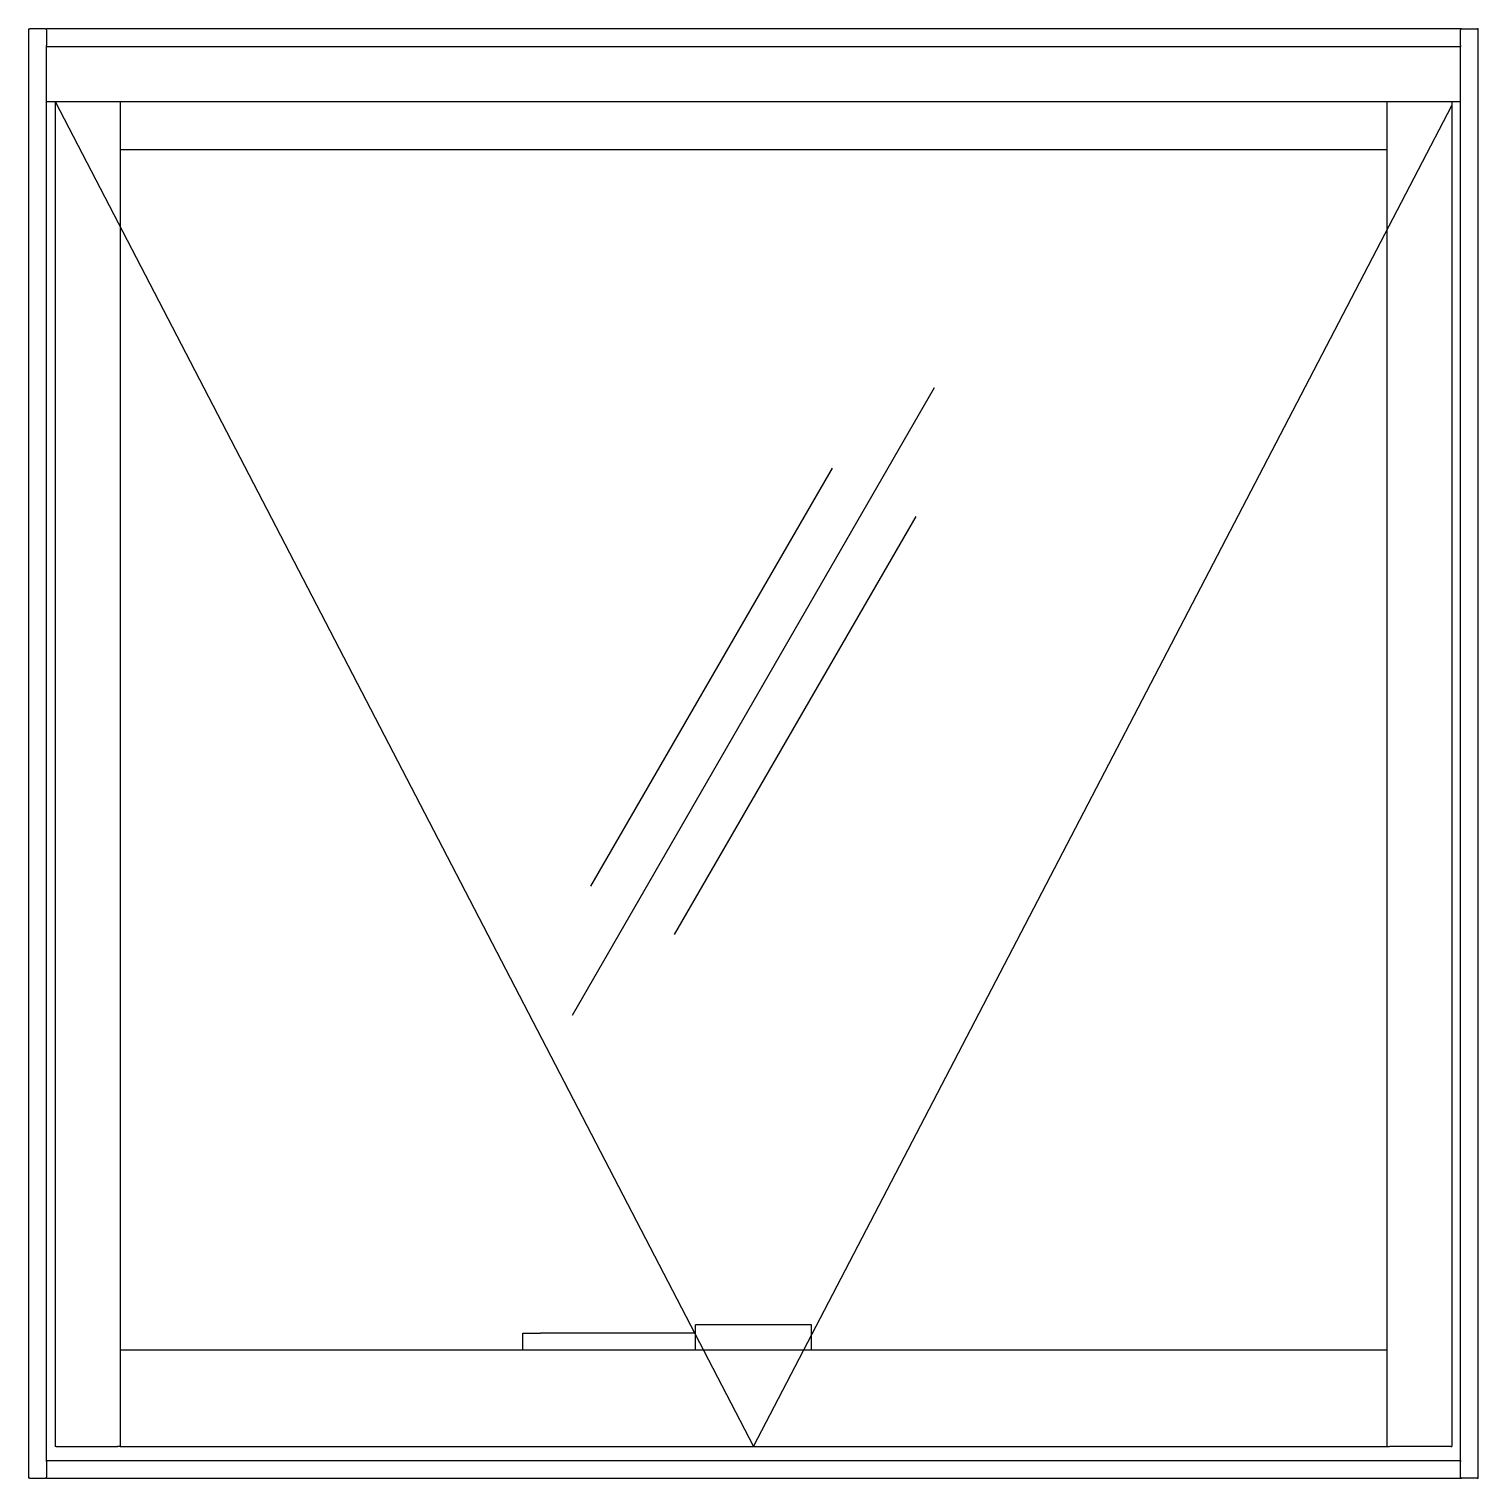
# Model space of a CAD drawing. Header units: millimetres. Extents: x 771.822 to 772.422, y 1139 to 1139.6.
import ezdxf

# ---------------------------------------------------------------- set-up
doc = ezdxf.new("R2010")
doc.units = ezdxf.units.MM
doc.header["$LTSCALE"] = 0.5
doc.layers.add('Gravia_Janelas', color=1, linetype='Continuous')

msp = doc.modelspace()

# ---------------------------------------------------------------- linework, layer by layer
at = {"layer": 'Gravia_Janelas'}
for p, q in [((771.82212, 1139.5996), (771.82252, 1139.5996)), ((771.82212, 1138.9996), (771.82212, 1139.5996)), ((771.82892, 1139.5996), (771.82252, 1139.5996)), ((771.82892, 1139.5996), (771.82932, 1139.5996)), ((771.82932, 1139.5992), (771.82932, 1139.5996)), ((772.41492, 1139.5996), (771.82932, 1139.5996)), ((771.82932, 1139.5992), (771.82932, 1139.5928)), ((772.41492, 1139.5996), (772.41492, 1139.5992)), ((772.41532, 1139.5996), (772.41492, 1139.5996)), ((772.41492, 1139.5928), (772.41492, 1139.5992)), ((772.41532, 1139.5996), (772.42172, 1139.5996)), ((772.42212, 1139.5996), (772.42172, 1139.5996)), ((772.42212, 1138.9996), (772.42212, 1139.5996)), ((771.82932, 1139.5924), (771.82932, 1139.5928)), ((771.82932, 1139.5924), (772.41492, 1139.5924)), ((771.82932, 1139.0068), (771.82932, 1139.5924)), ((772.41492, 1139.5928), (772.41492, 1139.5924)), ((772.41492, 1139.0068), (772.41492, 1139.5924)), ((771.82932, 1139.5696), (772.41492, 1139.5696)), ((771.83292, 1139.5696), (771.83292, 1139.0127)), ((771.85992, 1139.5696), (771.85992, 1139.5497)), ((772.38432, 1139.5696), (772.38432, 1139.5497)), ((772.41132, 1139.5696), (772.41132, 1139.0127)), ((771.85992, 1139.5497), (772.38432, 1139.5497)), ((771.85992, 1139.5497), (771.85992, 1139.0527)), ((772.38432, 1139.5497), (772.38432, 1139.0527)), ((772.04711, 1139.1913), (772.19712, 1139.45111)), ((772.05479, 1139.2446), (772.15479, 1139.4178)), ((772.08943, 1139.2246), (772.18943, 1139.3978)), ((772.02662, 1139.0596), (772.02781, 1139.0596)), ((772.02662, 1139.0527), (772.02662, 1139.0596)), ((772.02781, 1139.0596), (772.03398, 1139.0596)), ((772.02781, 1139.0596), (772.02781, 1139.0596)), ((772.03597, 1139.0596), (772.03398, 1139.0596)), ((772.04397, 1139.0596), (772.03597, 1139.0596)), ((772.09812, 1139.0596), (772.04397, 1139.0596)), ((772.14612, 1139.0631), (772.09812, 1139.0631)), ((772.09812, 1139.0606), (772.09812, 1139.0631)), ((772.09812, 1139.0527), (772.09812, 1139.0606)), ((772.14612, 1139.0606), (772.14612, 1139.0631)), ((772.14612, 1139.0527), (772.14612, 1139.0606)), ((771.85992, 1139.0527), (772.38432, 1139.0527)), ((771.85992, 1139.0527), (771.85992, 1139.0127)), ((772.38432, 1139.0527), (772.38432, 1139.0127)), ((771.83332, 1139.0127), (771.83292, 1139.0127)), ((771.83332, 1139.0127), (771.85872, 1139.0127)), ((771.85992, 1139.0127), (771.85872, 1139.0127)), ((771.85992, 1139.0127), (772.38432, 1139.0127)), ((772.38432, 1139.0127), (772.38552, 1139.0127)), ((772.41092, 1139.0127), (772.38552, 1139.0127)), ((772.41092, 1139.0127), (772.41132, 1139.0127)), ((771.82932, 1139.0064), (771.82932, 1139.0068)), ((771.82932, 1139.0068), (772.41492, 1139.0068)), ((771.82932, 1139.0064), (771.82932, 1139)), ((772.41492, 1139.0068), (772.41492, 1139.0064)), ((772.41492, 1139), (772.41492, 1139.0064)), ((771.82252, 1138.9996), (771.82212, 1138.9996)), ((771.82252, 1138.9996), (771.82892, 1138.9996)), ((771.82932, 1138.9996), (771.82892, 1138.9996)), ((771.82932, 1138.9996), (771.82932, 1139)), ((771.82932, 1138.9996), (772.41492, 1138.9996)), ((772.41492, 1139), (772.41492, 1138.9996)), ((772.41492, 1138.9996), (772.41532, 1138.9996)), ((772.42172, 1138.9996), (772.41532, 1138.9996)), ((772.42172, 1138.9996), (772.42212, 1138.9996))]:
    msp.add_line(p, q, dxfattribs=at)
at = {"layer": 'Gravia_Janelas', "ltscale": 10}
msp.add_lwpolyline([(771.83292, 1139.5696), (772.12212, 1139.0127), (772.41132, 1139.5679)], dxfattribs=at)

doc.saveas('drawing.dxf')
